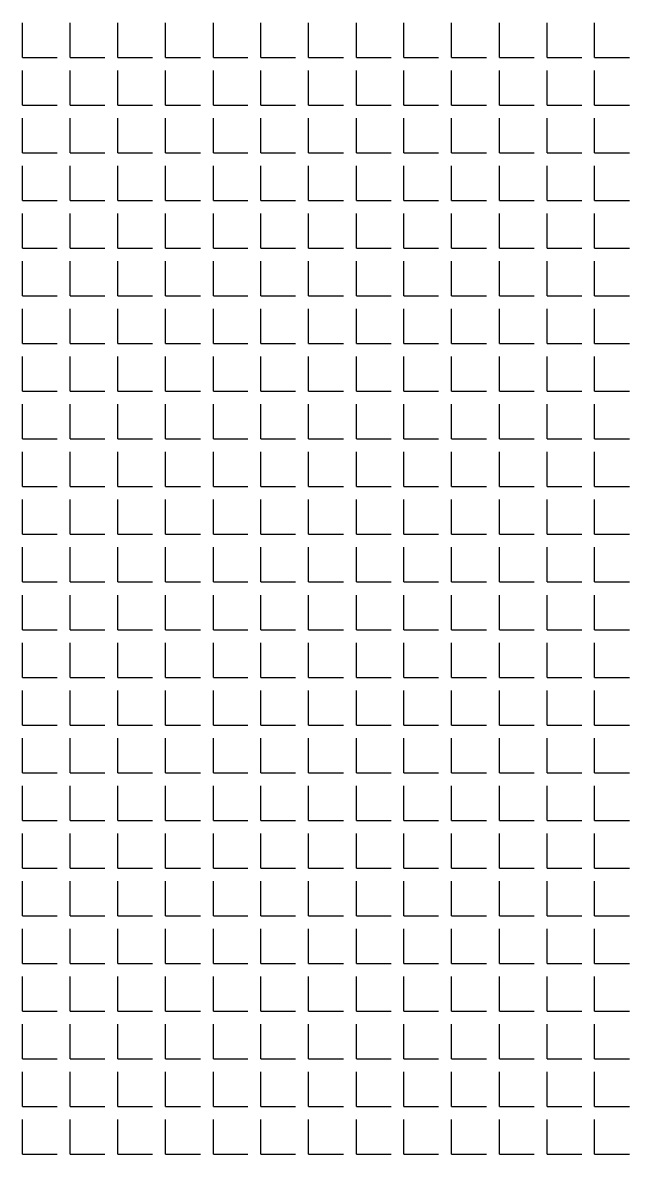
# Model space of a CAD drawing. Header units: millimetres. Extents: x -2063041 to -1932644, y 197605868 to 197643080.
# Drawn here: x -2047850.5 to -2047784.2, y 197627118.2 to 197627241.9 of the extents above; entities that cross this region are included whole.
import ezdxf

# ---------------------------------------------------------------- set-up
doc = ezdxf.new("R2010")
doc.units = ezdxf.units.MM
doc.layers.add('СКУД', color=7, linetype='Continuous')

msp = doc.modelspace()

# ---------------------------------------------------------------- linework, layer by layer
at = {"layer": 'СКУД', "color": 18, "true_color": 0x000000}
for p, q in [((-2047850.51, 197627238.13), (-2047850.51, 197627241.92)), ((-2047845.29, 197627238.13), (-2047845.29, 197627241.92)), ((-2047840.08, 197627238.13), (-2047840.08, 197627241.92)), ((-2047834.87, 197627238.13), (-2047834.87, 197627241.92)), ((-2047829.65, 197627238.13), (-2047829.65, 197627241.92)), ((-2047824.44, 197627238.13), (-2047824.44, 197627241.92)), ((-2047819.23, 197627238.13), (-2047819.23, 197627241.92)), ((-2047814.01, 197627238.13), (-2047814.01, 197627241.92)), ((-2047808.8, 197627238.13), (-2047808.8, 197627241.92)), ((-2047803.59, 197627238.13), (-2047803.59, 197627241.92)), ((-2047798.37, 197627238.13), (-2047798.37, 197627241.92)), ((-2047793.16, 197627238.13), (-2047793.16, 197627241.92)), ((-2047787.95, 197627238.13), (-2047787.95, 197627241.92)), ((-2047850.51, 197627238.13), (-2047846.71, 197627238.13)), ((-2047845.29, 197627238.13), (-2047841.5, 197627238.13)), ((-2047840.08, 197627238.13), (-2047836.29, 197627238.13)), ((-2047834.87, 197627238.13), (-2047831.07, 197627238.13)), ((-2047829.65, 197627238.13), (-2047825.86, 197627238.13)), ((-2047824.44, 197627238.13), (-2047820.65, 197627238.13)), ((-2047819.23, 197627238.13), (-2047815.43, 197627238.13)), ((-2047814.01, 197627238.13), (-2047810.22, 197627238.13)), ((-2047808.8, 197627238.13), (-2047805.01, 197627238.13)), ((-2047803.59, 197627238.13), (-2047799.79, 197627238.13)), ((-2047798.37, 197627238.13), (-2047794.58, 197627238.13)), ((-2047793.16, 197627238.13), (-2047789.37, 197627238.13)), ((-2047787.95, 197627238.13), (-2047784.15, 197627238.13)), ((-2047850.51, 197627232.92), (-2047850.51, 197627236.71)), ((-2047845.29, 197627232.92), (-2047845.29, 197627236.71)), ((-2047840.08, 197627232.92), (-2047840.08, 197627236.71)), ((-2047834.87, 197627232.92), (-2047834.87, 197627236.71)), ((-2047829.65, 197627232.92), (-2047829.65, 197627236.71)), ((-2047824.44, 197627232.92), (-2047824.44, 197627236.71)), ((-2047819.23, 197627232.92), (-2047819.23, 197627236.71)), ((-2047814.01, 197627232.92), (-2047814.01, 197627236.71)), ((-2047808.8, 197627232.92), (-2047808.8, 197627236.71)), ((-2047803.59, 197627232.92), (-2047803.59, 197627236.71)), ((-2047798.37, 197627232.92), (-2047798.37, 197627236.71)), ((-2047793.16, 197627232.92), (-2047793.16, 197627236.71)), ((-2047787.95, 197627232.92), (-2047787.95, 197627236.71)), ((-2047850.51, 197627232.92), (-2047846.71, 197627232.92)), ((-2047845.29, 197627232.92), (-2047841.5, 197627232.92)), ((-2047840.08, 197627232.92), (-2047836.29, 197627232.92)), ((-2047834.87, 197627232.92), (-2047831.07, 197627232.92)), ((-2047829.65, 197627232.92), (-2047825.86, 197627232.92)), ((-2047824.44, 197627232.92), (-2047820.65, 197627232.92)), ((-2047819.23, 197627232.92), (-2047815.43, 197627232.92)), ((-2047814.01, 197627232.92), (-2047810.22, 197627232.92)), ((-2047808.8, 197627232.92), (-2047805.01, 197627232.92)), ((-2047803.59, 197627232.92), (-2047799.79, 197627232.92)), ((-2047798.37, 197627232.92), (-2047794.58, 197627232.92)), ((-2047793.16, 197627232.92), (-2047789.37, 197627232.92)), ((-2047787.95, 197627232.92), (-2047784.15, 197627232.92)), ((-2047850.51, 197627227.71), (-2047850.51, 197627231.5)), ((-2047845.29, 197627227.71), (-2047845.29, 197627231.5)), ((-2047840.08, 197627227.71), (-2047840.08, 197627231.5)), ((-2047834.87, 197627227.71), (-2047834.87, 197627231.5)), ((-2047829.65, 197627227.71), (-2047829.65, 197627231.5)), ((-2047824.44, 197627227.71), (-2047824.44, 197627231.5)), ((-2047819.23, 197627227.71), (-2047819.23, 197627231.5)), ((-2047814.01, 197627227.71), (-2047814.01, 197627231.5)), ((-2047808.8, 197627227.71), (-2047808.8, 197627231.5)), ((-2047803.59, 197627227.71), (-2047803.59, 197627231.5)), ((-2047798.37, 197627227.71), (-2047798.37, 197627231.5)), ((-2047793.16, 197627227.71), (-2047793.16, 197627231.5)), ((-2047787.95, 197627227.71), (-2047787.95, 197627231.5)), ((-2047850.51, 197627227.71), (-2047846.71, 197627227.71)), ((-2047845.29, 197627227.71), (-2047841.5, 197627227.71)), ((-2047840.08, 197627227.71), (-2047836.29, 197627227.71)), ((-2047834.87, 197627227.71), (-2047831.07, 197627227.71)), ((-2047829.65, 197627227.71), (-2047825.86, 197627227.71)), ((-2047824.44, 197627227.71), (-2047820.65, 197627227.71)), ((-2047819.23, 197627227.71), (-2047815.43, 197627227.71)), ((-2047814.01, 197627227.71), (-2047810.22, 197627227.71)), ((-2047808.8, 197627227.71), (-2047805.01, 197627227.71)), ((-2047803.59, 197627227.71), (-2047799.79, 197627227.71)), ((-2047798.37, 197627227.71), (-2047794.58, 197627227.71)), ((-2047793.16, 197627227.71), (-2047789.37, 197627227.71)), ((-2047787.95, 197627227.71), (-2047784.15, 197627227.71)), ((-2047850.51, 197627222.49), (-2047850.51, 197627226.28)), ((-2047845.29, 197627222.49), (-2047845.29, 197627226.28)), ((-2047840.08, 197627222.49), (-2047840.08, 197627226.28)), ((-2047834.87, 197627222.49), (-2047834.87, 197627226.28)), ((-2047829.65, 197627222.49), (-2047829.65, 197627226.28)), ((-2047824.44, 197627222.49), (-2047824.44, 197627226.28)), ((-2047819.23, 197627222.49), (-2047819.23, 197627226.28)), ((-2047814.01, 197627222.49), (-2047814.01, 197627226.28)), ((-2047808.8, 197627222.49), (-2047808.8, 197627226.28)), ((-2047803.59, 197627222.49), (-2047803.59, 197627226.28)), ((-2047798.37, 197627222.49), (-2047798.37, 197627226.28)), ((-2047793.16, 197627222.49), (-2047793.16, 197627226.28)), ((-2047787.95, 197627222.49), (-2047787.95, 197627226.28)), ((-2047850.51, 197627222.49), (-2047846.71, 197627222.49)), ((-2047845.29, 197627222.49), (-2047841.5, 197627222.49)), ((-2047840.08, 197627222.49), (-2047836.29, 197627222.49)), ((-2047834.87, 197627222.49), (-2047831.07, 197627222.49)), ((-2047829.65, 197627222.49), (-2047825.86, 197627222.49)), ((-2047824.44, 197627222.49), (-2047820.65, 197627222.49)), ((-2047819.23, 197627222.49), (-2047815.43, 197627222.49)), ((-2047814.01, 197627222.49), (-2047810.22, 197627222.49)), ((-2047808.8, 197627222.49), (-2047805.01, 197627222.49)), ((-2047803.59, 197627222.49), (-2047799.79, 197627222.49)), ((-2047798.37, 197627222.49), (-2047794.58, 197627222.49)), ((-2047793.16, 197627222.49), (-2047789.37, 197627222.49)), ((-2047787.95, 197627222.49), (-2047784.15, 197627222.49)), ((-2047850.51, 197627217.28), (-2047850.51, 197627221.07)), ((-2047845.29, 197627217.28), (-2047845.29, 197627221.07)), ((-2047840.08, 197627217.28), (-2047840.08, 197627221.07)), ((-2047834.87, 197627217.28), (-2047834.87, 197627221.07)), ((-2047829.65, 197627217.28), (-2047829.65, 197627221.07)), ((-2047824.44, 197627217.28), (-2047824.44, 197627221.07)), ((-2047819.23, 197627217.28), (-2047819.23, 197627221.07)), ((-2047814.01, 197627217.28), (-2047814.01, 197627221.07)), ((-2047808.8, 197627217.28), (-2047808.8, 197627221.07)), ((-2047803.59, 197627217.28), (-2047803.59, 197627221.07)), ((-2047798.37, 197627217.28), (-2047798.37, 197627221.07)), ((-2047793.16, 197627217.28), (-2047793.16, 197627221.07)), ((-2047787.95, 197627217.28), (-2047787.95, 197627221.07)), ((-2047850.51, 197627217.28), (-2047846.71, 197627217.28)), ((-2047845.29, 197627217.28), (-2047841.5, 197627217.28)), ((-2047840.08, 197627217.28), (-2047836.29, 197627217.28)), ((-2047834.87, 197627217.28), (-2047831.07, 197627217.28)), ((-2047829.65, 197627217.28), (-2047825.86, 197627217.28)), ((-2047824.44, 197627217.28), (-2047820.65, 197627217.28)), ((-2047819.23, 197627217.28), (-2047815.43, 197627217.28)), ((-2047814.01, 197627217.28), (-2047810.22, 197627217.28)), ((-2047808.8, 197627217.28), (-2047805.01, 197627217.28)), ((-2047803.59, 197627217.28), (-2047799.79, 197627217.28)), ((-2047798.37, 197627217.28), (-2047794.58, 197627217.28)), ((-2047793.16, 197627217.28), (-2047789.37, 197627217.28)), ((-2047787.95, 197627217.28), (-2047784.15, 197627217.28)), ((-2047850.51, 197627212.07), (-2047850.51, 197627215.86)), ((-2047845.29, 197627212.07), (-2047845.29, 197627215.86)), ((-2047840.08, 197627212.07), (-2047840.08, 197627215.86)), ((-2047834.87, 197627212.07), (-2047834.87, 197627215.86)), ((-2047829.65, 197627212.07), (-2047829.65, 197627215.86)), ((-2047824.44, 197627212.07), (-2047824.44, 197627215.86)), ((-2047819.23, 197627212.07), (-2047819.23, 197627215.86)), ((-2047814.01, 197627212.07), (-2047814.01, 197627215.86)), ((-2047808.8, 197627212.07), (-2047808.8, 197627215.86)), ((-2047803.59, 197627212.07), (-2047803.59, 197627215.86)), ((-2047798.37, 197627212.07), (-2047798.37, 197627215.86)), ((-2047793.16, 197627212.07), (-2047793.16, 197627215.86)), ((-2047787.95, 197627212.07), (-2047787.95, 197627215.86)), ((-2047850.51, 197627212.07), (-2047846.71, 197627212.07)), ((-2047845.29, 197627212.07), (-2047841.5, 197627212.07)), ((-2047840.08, 197627212.07), (-2047836.29, 197627212.07)), ((-2047834.87, 197627212.07), (-2047831.07, 197627212.07)), ((-2047829.65, 197627212.07), (-2047825.86, 197627212.07)), ((-2047824.44, 197627212.07), (-2047820.65, 197627212.07)), ((-2047819.23, 197627212.07), (-2047815.43, 197627212.07)), ((-2047814.01, 197627212.07), (-2047810.22, 197627212.07)), ((-2047808.8, 197627212.07), (-2047805.01, 197627212.07)), ((-2047803.59, 197627212.07), (-2047799.79, 197627212.07)), ((-2047798.37, 197627212.07), (-2047794.58, 197627212.07)), ((-2047793.16, 197627212.07), (-2047789.37, 197627212.07)), ((-2047787.95, 197627212.07), (-2047784.15, 197627212.07)), ((-2047850.51, 197627206.85), (-2047850.51, 197627210.64)), ((-2047845.29, 197627206.85), (-2047845.29, 197627210.64)), ((-2047840.08, 197627206.85), (-2047840.08, 197627210.64)), ((-2047834.87, 197627206.85), (-2047834.87, 197627210.64)), ((-2047829.65, 197627206.85), (-2047829.65, 197627210.64)), ((-2047824.44, 197627206.85), (-2047824.44, 197627210.64)), ((-2047819.23, 197627206.85), (-2047819.23, 197627210.64)), ((-2047814.01, 197627206.85), (-2047814.01, 197627210.64)), ((-2047808.8, 197627206.85), (-2047808.8, 197627210.64)), ((-2047803.59, 197627206.85), (-2047803.59, 197627210.64)), ((-2047798.37, 197627206.85), (-2047798.37, 197627210.64)), ((-2047793.16, 197627206.85), (-2047793.16, 197627210.64)), ((-2047787.95, 197627206.85), (-2047787.95, 197627210.64)), ((-2047850.51, 197627206.85), (-2047846.71, 197627206.85)), ((-2047845.29, 197627206.85), (-2047841.5, 197627206.85)), ((-2047840.08, 197627206.85), (-2047836.29, 197627206.85)), ((-2047834.87, 197627206.85), (-2047831.07, 197627206.85)), ((-2047829.65, 197627206.85), (-2047825.86, 197627206.85)), ((-2047824.44, 197627206.85), (-2047820.65, 197627206.85)), ((-2047819.23, 197627206.85), (-2047815.43, 197627206.85)), ((-2047814.01, 197627206.85), (-2047810.22, 197627206.85)), ((-2047808.8, 197627206.85), (-2047805.01, 197627206.85)), ((-2047803.59, 197627206.85), (-2047799.79, 197627206.85)), ((-2047798.37, 197627206.85), (-2047794.58, 197627206.85)), ((-2047793.16, 197627206.85), (-2047789.37, 197627206.85)), ((-2047787.95, 197627206.85), (-2047784.15, 197627206.85)), ((-2047850.51, 197627201.64), (-2047850.51, 197627205.43)), ((-2047845.29, 197627201.64), (-2047845.29, 197627205.43)), ((-2047840.08, 197627201.64), (-2047840.08, 197627205.43)), ((-2047834.87, 197627201.64), (-2047834.87, 197627205.43)), ((-2047829.65, 197627201.64), (-2047829.65, 197627205.43)), ((-2047824.44, 197627201.64), (-2047824.44, 197627205.43)), ((-2047819.23, 197627201.64), (-2047819.23, 197627205.43)), ((-2047814.01, 197627201.64), (-2047814.01, 197627205.43)), ((-2047808.8, 197627201.64), (-2047808.8, 197627205.43)), ((-2047803.59, 197627201.64), (-2047803.59, 197627205.43)), ((-2047798.37, 197627201.64), (-2047798.37, 197627205.43)), ((-2047793.16, 197627201.64), (-2047793.16, 197627205.43)), ((-2047787.95, 197627201.64), (-2047787.95, 197627205.43)), ((-2047850.51, 197627201.64), (-2047846.71, 197627201.64)), ((-2047845.29, 197627201.64), (-2047841.5, 197627201.64)), ((-2047840.08, 197627201.64), (-2047836.29, 197627201.64)), ((-2047834.87, 197627201.64), (-2047831.07, 197627201.64)), ((-2047829.65, 197627201.64), (-2047825.86, 197627201.64)), ((-2047824.44, 197627201.64), (-2047820.65, 197627201.64)), ((-2047819.23, 197627201.64), (-2047815.43, 197627201.64)), ((-2047814.01, 197627201.64), (-2047810.22, 197627201.64)), ((-2047808.8, 197627201.64), (-2047805.01, 197627201.64)), ((-2047803.59, 197627201.64), (-2047799.79, 197627201.64)), ((-2047798.37, 197627201.64), (-2047794.58, 197627201.64)), ((-2047793.16, 197627201.64), (-2047789.37, 197627201.64)), ((-2047787.95, 197627201.64), (-2047784.15, 197627201.64)), ((-2047850.51, 197627196.43), (-2047850.51, 197627200.22)), ((-2047845.29, 197627196.43), (-2047845.29, 197627200.22)), ((-2047840.08, 197627196.43), (-2047840.08, 197627200.22)), ((-2047834.87, 197627196.43), (-2047834.87, 197627200.22)), ((-2047829.65, 197627196.43), (-2047829.65, 197627200.22)), ((-2047824.44, 197627196.43), (-2047824.44, 197627200.22)), ((-2047819.23, 197627196.43), (-2047819.23, 197627200.22)), ((-2047814.01, 197627196.43), (-2047814.01, 197627200.22)), ((-2047808.8, 197627196.43), (-2047808.8, 197627200.22)), ((-2047803.59, 197627196.43), (-2047803.59, 197627200.22)), ((-2047798.37, 197627196.43), (-2047798.37, 197627200.22)), ((-2047793.16, 197627196.43), (-2047793.16, 197627200.22)), ((-2047787.95, 197627196.43), (-2047787.95, 197627200.22)), ((-2047850.51, 197627196.43), (-2047846.71, 197627196.43)), ((-2047845.29, 197627196.43), (-2047841.5, 197627196.43)), ((-2047840.08, 197627196.43), (-2047836.29, 197627196.43)), ((-2047834.87, 197627196.43), (-2047831.07, 197627196.43)), ((-2047829.65, 197627196.43), (-2047825.86, 197627196.43)), ((-2047824.44, 197627196.43), (-2047820.65, 197627196.43)), ((-2047819.23, 197627196.43), (-2047815.43, 197627196.43)), ((-2047814.01, 197627196.43), (-2047810.22, 197627196.43)), ((-2047808.8, 197627196.43), (-2047805.01, 197627196.43)), ((-2047803.59, 197627196.43), (-2047799.79, 197627196.43)), ((-2047798.37, 197627196.43), (-2047794.58, 197627196.43)), ((-2047793.16, 197627196.43), (-2047789.37, 197627196.43)), ((-2047787.95, 197627196.43), (-2047784.15, 197627196.43)), ((-2047850.51, 197627191.21), (-2047850.51, 197627195)), ((-2047845.29, 197627191.21), (-2047845.29, 197627195)), ((-2047840.08, 197627191.21), (-2047840.08, 197627195)), ((-2047834.87, 197627191.21), (-2047834.87, 197627195)), ((-2047829.65, 197627191.21), (-2047829.65, 197627195)), ((-2047824.44, 197627191.21), (-2047824.44, 197627195)), ((-2047819.23, 197627191.21), (-2047819.23, 197627195)), ((-2047814.01, 197627191.21), (-2047814.01, 197627195)), ((-2047808.8, 197627191.21), (-2047808.8, 197627195)), ((-2047803.59, 197627191.21), (-2047803.59, 197627195)), ((-2047798.37, 197627191.21), (-2047798.37, 197627195)), ((-2047793.16, 197627191.21), (-2047793.16, 197627195)), ((-2047787.95, 197627191.21), (-2047787.95, 197627195)), ((-2047850.51, 197627191.21), (-2047846.71, 197627191.21)), ((-2047845.29, 197627191.21), (-2047841.5, 197627191.21)), ((-2047840.08, 197627191.21), (-2047836.29, 197627191.21)), ((-2047834.87, 197627191.21), (-2047831.07, 197627191.21)), ((-2047829.65, 197627191.21), (-2047825.86, 197627191.21)), ((-2047824.44, 197627191.21), (-2047820.65, 197627191.21)), ((-2047819.23, 197627191.21), (-2047815.43, 197627191.21)), ((-2047814.01, 197627191.21), (-2047810.22, 197627191.21)), ((-2047808.8, 197627191.21), (-2047805.01, 197627191.21)), ((-2047803.59, 197627191.21), (-2047799.79, 197627191.21)), ((-2047798.37, 197627191.21), (-2047794.58, 197627191.21)), ((-2047793.16, 197627191.21), (-2047789.37, 197627191.21)), ((-2047787.95, 197627191.21), (-2047784.15, 197627191.21)), ((-2047850.51, 197627186), (-2047850.51, 197627189.79)), ((-2047845.29, 197627186), (-2047845.29, 197627189.79)), ((-2047840.08, 197627186), (-2047840.08, 197627189.79)), ((-2047834.87, 197627186), (-2047834.87, 197627189.79)), ((-2047829.65, 197627186), (-2047829.65, 197627189.79)), ((-2047824.44, 197627186), (-2047824.44, 197627189.79)), ((-2047819.23, 197627186), (-2047819.23, 197627189.79)), ((-2047814.01, 197627186), (-2047814.01, 197627189.79)), ((-2047808.8, 197627186), (-2047808.8, 197627189.79)), ((-2047803.59, 197627186), (-2047803.59, 197627189.79)), ((-2047798.37, 197627186), (-2047798.37, 197627189.79)), ((-2047793.16, 197627186), (-2047793.16, 197627189.79)), ((-2047787.95, 197627186), (-2047787.95, 197627189.79)), ((-2047850.51, 197627186), (-2047846.71, 197627186)), ((-2047845.29, 197627186), (-2047841.5, 197627186)), ((-2047840.08, 197627186), (-2047836.29, 197627186)), ((-2047834.87, 197627186), (-2047831.07, 197627186)), ((-2047829.65, 197627186), (-2047825.86, 197627186)), ((-2047824.44, 197627186), (-2047820.65, 197627186)), ((-2047819.23, 197627186), (-2047815.43, 197627186)), ((-2047814.01, 197627186), (-2047810.22, 197627186)), ((-2047808.8, 197627186), (-2047805.01, 197627186)), ((-2047803.59, 197627186), (-2047799.79, 197627186)), ((-2047798.37, 197627186), (-2047794.58, 197627186)), ((-2047793.16, 197627186), (-2047789.37, 197627186)), ((-2047787.95, 197627186), (-2047784.15, 197627186)), ((-2047850.51, 197627180.79), (-2047850.51, 197627184.58)), ((-2047845.29, 197627180.79), (-2047845.29, 197627184.58)), ((-2047840.08, 197627180.79), (-2047840.08, 197627184.58)), ((-2047834.87, 197627180.79), (-2047834.87, 197627184.58)), ((-2047829.65, 197627180.79), (-2047829.65, 197627184.58)), ((-2047824.44, 197627180.79), (-2047824.44, 197627184.58)), ((-2047819.23, 197627180.79), (-2047819.23, 197627184.58)), ((-2047814.01, 197627180.79), (-2047814.01, 197627184.58)), ((-2047808.8, 197627180.79), (-2047808.8, 197627184.58)), ((-2047803.59, 197627180.79), (-2047803.59, 197627184.58)), ((-2047798.37, 197627180.79), (-2047798.37, 197627184.58)), ((-2047793.16, 197627180.79), (-2047793.16, 197627184.58)), ((-2047787.95, 197627180.79), (-2047787.95, 197627184.58)), ((-2047850.51, 197627180.79), (-2047846.71, 197627180.79)), ((-2047845.29, 197627180.79), (-2047841.5, 197627180.79)), ((-2047840.08, 197627180.79), (-2047836.29, 197627180.79)), ((-2047834.87, 197627180.79), (-2047831.07, 197627180.79)), ((-2047829.65, 197627180.79), (-2047825.86, 197627180.79)), ((-2047824.44, 197627180.79), (-2047820.65, 197627180.79)), ((-2047819.23, 197627180.79), (-2047815.43, 197627180.79)), ((-2047814.01, 197627180.79), (-2047810.22, 197627180.79)), ((-2047808.8, 197627180.79), (-2047805.01, 197627180.79)), ((-2047803.59, 197627180.79), (-2047799.79, 197627180.79)), ((-2047798.37, 197627180.79), (-2047794.58, 197627180.79)), ((-2047793.16, 197627180.79), (-2047789.37, 197627180.79)), ((-2047787.95, 197627180.79), (-2047784.15, 197627180.79)), ((-2047850.51, 197627175.57), (-2047850.51, 197627179.36)), ((-2047845.29, 197627175.57), (-2047845.29, 197627179.36)), ((-2047840.08, 197627175.57), (-2047840.08, 197627179.36)), ((-2047834.87, 197627175.57), (-2047834.87, 197627179.36)), ((-2047829.65, 197627175.57), (-2047829.65, 197627179.36)), ((-2047824.44, 197627175.57), (-2047824.44, 197627179.36)), ((-2047819.23, 197627175.57), (-2047819.23, 197627179.36)), ((-2047814.01, 197627175.57), (-2047814.01, 197627179.36)), ((-2047808.8, 197627175.57), (-2047808.8, 197627179.36)), ((-2047803.59, 197627175.57), (-2047803.59, 197627179.36)), ((-2047798.37, 197627175.57), (-2047798.37, 197627179.36)), ((-2047793.16, 197627175.57), (-2047793.16, 197627179.36)), ((-2047787.95, 197627175.57), (-2047787.95, 197627179.36)), ((-2047850.51, 197627175.57), (-2047846.71, 197627175.57)), ((-2047845.29, 197627175.57), (-2047841.5, 197627175.57)), ((-2047840.08, 197627175.57), (-2047836.29, 197627175.57)), ((-2047834.87, 197627175.57), (-2047831.07, 197627175.57)), ((-2047829.65, 197627175.57), (-2047825.86, 197627175.57)), ((-2047824.44, 197627175.57), (-2047820.65, 197627175.57)), ((-2047819.23, 197627175.57), (-2047815.43, 197627175.57)), ((-2047814.01, 197627175.57), (-2047810.22, 197627175.57)), ((-2047808.8, 197627175.57), (-2047805.01, 197627175.57)), ((-2047803.59, 197627175.57), (-2047799.79, 197627175.57)), ((-2047798.37, 197627175.57), (-2047794.58, 197627175.57)), ((-2047793.16, 197627175.57), (-2047789.37, 197627175.57)), ((-2047787.95, 197627175.57), (-2047784.15, 197627175.57)), ((-2047850.51, 197627170.36), (-2047850.51, 197627174.15)), ((-2047845.29, 197627170.36), (-2047845.29, 197627174.15)), ((-2047840.08, 197627170.36), (-2047840.08, 197627174.15)), ((-2047834.87, 197627170.36), (-2047834.87, 197627174.15)), ((-2047829.65, 197627170.36), (-2047829.65, 197627174.15)), ((-2047824.44, 197627170.36), (-2047824.44, 197627174.15)), ((-2047819.23, 197627170.36), (-2047819.23, 197627174.15)), ((-2047814.01, 197627170.36), (-2047814.01, 197627174.15)), ((-2047808.8, 197627170.36), (-2047808.8, 197627174.15)), ((-2047803.59, 197627170.36), (-2047803.59, 197627174.15)), ((-2047798.37, 197627170.36), (-2047798.37, 197627174.15)), ((-2047793.16, 197627170.36), (-2047793.16, 197627174.15)), ((-2047787.95, 197627170.36), (-2047787.95, 197627174.15)), ((-2047850.51, 197627170.36), (-2047846.71, 197627170.36)), ((-2047845.29, 197627170.36), (-2047841.5, 197627170.36)), ((-2047840.08, 197627170.36), (-2047836.29, 197627170.36)), ((-2047834.87, 197627170.36), (-2047831.07, 197627170.36)), ((-2047829.65, 197627170.36), (-2047825.86, 197627170.36)), ((-2047824.44, 197627170.36), (-2047820.65, 197627170.36)), ((-2047819.23, 197627170.36), (-2047815.43, 197627170.36)), ((-2047814.01, 197627170.36), (-2047810.22, 197627170.36)), ((-2047808.8, 197627170.36), (-2047805.01, 197627170.36)), ((-2047803.59, 197627170.36), (-2047799.79, 197627170.36)), ((-2047798.37, 197627170.36), (-2047794.58, 197627170.36)), ((-2047793.16, 197627170.36), (-2047789.37, 197627170.36)), ((-2047787.95, 197627170.36), (-2047784.15, 197627170.36)), ((-2047850.51, 197627165.15), (-2047850.51, 197627168.94)), ((-2047845.29, 197627165.15), (-2047845.29, 197627168.94)), ((-2047840.08, 197627165.15), (-2047840.08, 197627168.94)), ((-2047834.87, 197627165.15), (-2047834.87, 197627168.94)), ((-2047829.65, 197627165.15), (-2047829.65, 197627168.94)), ((-2047824.44, 197627165.15), (-2047824.44, 197627168.94)), ((-2047819.23, 197627165.15), (-2047819.23, 197627168.94)), ((-2047814.01, 197627165.15), (-2047814.01, 197627168.94)), ((-2047808.8, 197627165.15), (-2047808.8, 197627168.94)), ((-2047803.59, 197627165.15), (-2047803.59, 197627168.94)), ((-2047798.37, 197627165.15), (-2047798.37, 197627168.94)), ((-2047793.16, 197627165.15), (-2047793.16, 197627168.94)), ((-2047787.95, 197627165.15), (-2047787.95, 197627168.94)), ((-2047850.51, 197627165.15), (-2047846.71, 197627165.15)), ((-2047845.29, 197627165.15), (-2047841.5, 197627165.15)), ((-2047840.08, 197627165.15), (-2047836.29, 197627165.15)), ((-2047834.87, 197627165.15), (-2047831.07, 197627165.15)), ((-2047829.65, 197627165.15), (-2047825.86, 197627165.15)), ((-2047824.44, 197627165.15), (-2047820.65, 197627165.15)), ((-2047819.23, 197627165.15), (-2047815.43, 197627165.15)), ((-2047814.01, 197627165.15), (-2047810.22, 197627165.15)), ((-2047808.8, 197627165.15), (-2047805.01, 197627165.15)), ((-2047803.59, 197627165.15), (-2047799.79, 197627165.15)), ((-2047798.37, 197627165.15), (-2047794.58, 197627165.15)), ((-2047793.16, 197627165.15), (-2047789.37, 197627165.15)), ((-2047787.95, 197627165.15), (-2047784.15, 197627165.15)), ((-2047850.51, 197627159.93), (-2047850.51, 197627163.72)), ((-2047845.29, 197627159.93), (-2047845.29, 197627163.72)), ((-2047840.08, 197627159.93), (-2047840.08, 197627163.72)), ((-2047834.87, 197627159.93), (-2047834.87, 197627163.72)), ((-2047829.65, 197627159.93), (-2047829.65, 197627163.72)), ((-2047824.44, 197627159.93), (-2047824.44, 197627163.72)), ((-2047819.23, 197627159.93), (-2047819.23, 197627163.72)), ((-2047814.01, 197627159.93), (-2047814.01, 197627163.72)), ((-2047808.8, 197627159.93), (-2047808.8, 197627163.72)), ((-2047803.59, 197627159.93), (-2047803.59, 197627163.72)), ((-2047798.37, 197627159.93), (-2047798.37, 197627163.72)), ((-2047793.16, 197627159.93), (-2047793.16, 197627163.72)), ((-2047787.95, 197627159.93), (-2047787.95, 197627163.72)), ((-2047850.51, 197627159.93), (-2047846.71, 197627159.93)), ((-2047845.29, 197627159.93), (-2047841.5, 197627159.93)), ((-2047840.08, 197627159.93), (-2047836.29, 197627159.93)), ((-2047834.87, 197627159.93), (-2047831.07, 197627159.93)), ((-2047829.65, 197627159.93), (-2047825.86, 197627159.93)), ((-2047824.44, 197627159.93), (-2047820.65, 197627159.93)), ((-2047819.23, 197627159.93), (-2047815.43, 197627159.93)), ((-2047814.01, 197627159.93), (-2047810.22, 197627159.93)), ((-2047808.8, 197627159.93), (-2047805.01, 197627159.93)), ((-2047803.59, 197627159.93), (-2047799.79, 197627159.93)), ((-2047798.37, 197627159.93), (-2047794.58, 197627159.93)), ((-2047793.16, 197627159.93), (-2047789.37, 197627159.93)), ((-2047787.95, 197627159.93), (-2047784.15, 197627159.93)), ((-2047850.51, 197627154.72), (-2047850.51, 197627158.51)), ((-2047845.29, 197627154.72), (-2047845.29, 197627158.51)), ((-2047840.08, 197627154.72), (-2047840.08, 197627158.51)), ((-2047834.87, 197627154.72), (-2047834.87, 197627158.51)), ((-2047829.65, 197627154.72), (-2047829.65, 197627158.51)), ((-2047824.44, 197627154.72), (-2047824.44, 197627158.51)), ((-2047819.23, 197627154.72), (-2047819.23, 197627158.51)), ((-2047814.01, 197627154.72), (-2047814.01, 197627158.51)), ((-2047808.8, 197627154.72), (-2047808.8, 197627158.51)), ((-2047803.59, 197627154.72), (-2047803.59, 197627158.51)), ((-2047798.37, 197627154.72), (-2047798.37, 197627158.51)), ((-2047793.16, 197627154.72), (-2047793.16, 197627158.51)), ((-2047787.95, 197627154.72), (-2047787.95, 197627158.51)), ((-2047850.51, 197627154.72), (-2047846.71, 197627154.72)), ((-2047845.29, 197627154.72), (-2047841.5, 197627154.72)), ((-2047840.08, 197627154.72), (-2047836.29, 197627154.72)), ((-2047834.87, 197627154.72), (-2047831.07, 197627154.72)), ((-2047829.65, 197627154.72), (-2047825.86, 197627154.72)), ((-2047824.44, 197627154.72), (-2047820.65, 197627154.72)), ((-2047819.23, 197627154.72), (-2047815.43, 197627154.72)), ((-2047814.01, 197627154.72), (-2047810.22, 197627154.72)), ((-2047808.8, 197627154.72), (-2047805.01, 197627154.72)), ((-2047803.59, 197627154.72), (-2047799.79, 197627154.72)), ((-2047798.37, 197627154.72), (-2047794.58, 197627154.72)), ((-2047793.16, 197627154.72), (-2047789.37, 197627154.72)), ((-2047787.95, 197627154.72), (-2047784.15, 197627154.72)), ((-2047850.51, 197627149.51), (-2047850.51, 197627153.3)), ((-2047845.29, 197627149.51), (-2047845.29, 197627153.3)), ((-2047840.08, 197627149.51), (-2047840.08, 197627153.3)), ((-2047834.87, 197627149.51), (-2047834.87, 197627153.3)), ((-2047829.65, 197627149.51), (-2047829.65, 197627153.3)), ((-2047824.44, 197627149.51), (-2047824.44, 197627153.3)), ((-2047819.23, 197627149.51), (-2047819.23, 197627153.3)), ((-2047814.01, 197627149.51), (-2047814.01, 197627153.3)), ((-2047808.8, 197627149.51), (-2047808.8, 197627153.3)), ((-2047803.59, 197627149.51), (-2047803.59, 197627153.3)), ((-2047798.37, 197627149.51), (-2047798.37, 197627153.3)), ((-2047793.16, 197627149.51), (-2047793.16, 197627153.3)), ((-2047787.95, 197627149.51), (-2047787.95, 197627153.3)), ((-2047850.51, 197627149.51), (-2047846.71, 197627149.51)), ((-2047845.29, 197627149.51), (-2047841.5, 197627149.51)), ((-2047840.08, 197627149.51), (-2047836.29, 197627149.51)), ((-2047834.87, 197627149.51), (-2047831.07, 197627149.51)), ((-2047829.65, 197627149.51), (-2047825.86, 197627149.51)), ((-2047824.44, 197627149.51), (-2047820.65, 197627149.51)), ((-2047819.23, 197627149.51), (-2047815.43, 197627149.51)), ((-2047814.01, 197627149.51), (-2047810.22, 197627149.51)), ((-2047808.8, 197627149.51), (-2047805.01, 197627149.51)), ((-2047803.59, 197627149.51), (-2047799.79, 197627149.51)), ((-2047798.37, 197627149.51), (-2047794.58, 197627149.51)), ((-2047793.16, 197627149.51), (-2047789.37, 197627149.51)), ((-2047787.95, 197627149.51), (-2047784.15, 197627149.51)), ((-2047850.51, 197627144.29), (-2047850.51, 197627148.08)), ((-2047845.29, 197627144.29), (-2047845.29, 197627148.08)), ((-2047840.08, 197627144.29), (-2047840.08, 197627148.08)), ((-2047834.87, 197627144.29), (-2047834.87, 197627148.08)), ((-2047829.65, 197627144.29), (-2047829.65, 197627148.08)), ((-2047824.44, 197627144.29), (-2047824.44, 197627148.08)), ((-2047819.23, 197627144.29), (-2047819.23, 197627148.08)), ((-2047814.01, 197627144.29), (-2047814.01, 197627148.08)), ((-2047808.8, 197627144.29), (-2047808.8, 197627148.08)), ((-2047803.59, 197627144.29), (-2047803.59, 197627148.08)), ((-2047798.37, 197627144.29), (-2047798.37, 197627148.08)), ((-2047793.16, 197627144.29), (-2047793.16, 197627148.08)), ((-2047787.95, 197627144.29), (-2047787.95, 197627148.08)), ((-2047850.51, 197627144.29), (-2047846.71, 197627144.29)), ((-2047845.29, 197627144.29), (-2047841.5, 197627144.29)), ((-2047840.08, 197627144.29), (-2047836.29, 197627144.29)), ((-2047834.87, 197627144.29), (-2047831.07, 197627144.29)), ((-2047829.65, 197627144.29), (-2047825.86, 197627144.29)), ((-2047824.44, 197627144.29), (-2047820.65, 197627144.29)), ((-2047819.23, 197627144.29), (-2047815.43, 197627144.29)), ((-2047814.01, 197627144.29), (-2047810.22, 197627144.29)), ((-2047808.8, 197627144.29), (-2047805.01, 197627144.29)), ((-2047803.59, 197627144.29), (-2047799.79, 197627144.29)), ((-2047798.37, 197627144.29), (-2047794.58, 197627144.29)), ((-2047793.16, 197627144.29), (-2047789.37, 197627144.29)), ((-2047787.95, 197627144.29), (-2047784.15, 197627144.29)), ((-2047850.51, 197627139.08), (-2047850.51, 197627142.87)), ((-2047845.29, 197627139.08), (-2047845.29, 197627142.87)), ((-2047840.08, 197627139.08), (-2047840.08, 197627142.87)), ((-2047834.87, 197627139.08), (-2047834.87, 197627142.87)), ((-2047829.65, 197627139.08), (-2047829.65, 197627142.87)), ((-2047824.44, 197627139.08), (-2047824.44, 197627142.87)), ((-2047819.23, 197627139.08), (-2047819.23, 197627142.87)), ((-2047814.01, 197627139.08), (-2047814.01, 197627142.87)), ((-2047808.8, 197627139.08), (-2047808.8, 197627142.87)), ((-2047803.59, 197627139.08), (-2047803.59, 197627142.87)), ((-2047798.37, 197627139.08), (-2047798.37, 197627142.87)), ((-2047793.16, 197627139.08), (-2047793.16, 197627142.87)), ((-2047787.95, 197627139.08), (-2047787.95, 197627142.87)), ((-2047850.51, 197627139.08), (-2047846.71, 197627139.08)), ((-2047845.29, 197627139.08), (-2047841.5, 197627139.08)), ((-2047840.08, 197627139.08), (-2047836.29, 197627139.08)), ((-2047834.87, 197627139.08), (-2047831.07, 197627139.08)), ((-2047829.65, 197627139.08), (-2047825.86, 197627139.08)), ((-2047824.44, 197627139.08), (-2047820.65, 197627139.08)), ((-2047819.23, 197627139.08), (-2047815.43, 197627139.08)), ((-2047814.01, 197627139.08), (-2047810.22, 197627139.08)), ((-2047808.8, 197627139.08), (-2047805.01, 197627139.08)), ((-2047803.59, 197627139.08), (-2047799.79, 197627139.08)), ((-2047798.37, 197627139.08), (-2047794.58, 197627139.08)), ((-2047793.16, 197627139.08), (-2047789.37, 197627139.08)), ((-2047787.95, 197627139.08), (-2047784.15, 197627139.08)), ((-2047850.51, 197627133.87), (-2047850.51, 197627137.66)), ((-2047845.29, 197627133.87), (-2047845.29, 197627137.66)), ((-2047840.08, 197627133.87), (-2047840.08, 197627137.66)), ((-2047834.87, 197627133.87), (-2047834.87, 197627137.66)), ((-2047829.65, 197627133.87), (-2047829.65, 197627137.66)), ((-2047824.44, 197627133.87), (-2047824.44, 197627137.66)), ((-2047819.23, 197627133.87), (-2047819.23, 197627137.66)), ((-2047814.01, 197627133.87), (-2047814.01, 197627137.66)), ((-2047808.8, 197627133.87), (-2047808.8, 197627137.66)), ((-2047803.59, 197627133.87), (-2047803.59, 197627137.66)), ((-2047798.37, 197627133.87), (-2047798.37, 197627137.66)), ((-2047793.16, 197627133.87), (-2047793.16, 197627137.66)), ((-2047787.95, 197627133.87), (-2047787.95, 197627137.66)), ((-2047850.51, 197627133.87), (-2047846.71, 197627133.87)), ((-2047845.29, 197627133.87), (-2047841.5, 197627133.87)), ((-2047840.08, 197627133.87), (-2047836.29, 197627133.87)), ((-2047834.87, 197627133.87), (-2047831.07, 197627133.87)), ((-2047829.65, 197627133.87), (-2047825.86, 197627133.87)), ((-2047824.44, 197627133.87), (-2047820.65, 197627133.87)), ((-2047819.23, 197627133.87), (-2047815.43, 197627133.87)), ((-2047814.01, 197627133.87), (-2047810.22, 197627133.87)), ((-2047808.8, 197627133.87), (-2047805.01, 197627133.87)), ((-2047803.59, 197627133.87), (-2047799.79, 197627133.87)), ((-2047798.37, 197627133.87), (-2047794.58, 197627133.87)), ((-2047793.16, 197627133.87), (-2047789.37, 197627133.87)), ((-2047787.95, 197627133.87), (-2047784.15, 197627133.87)), ((-2047850.51, 197627128.65), (-2047850.51, 197627132.44)), ((-2047845.29, 197627128.65), (-2047845.29, 197627132.44)), ((-2047840.08, 197627128.65), (-2047840.08, 197627132.44)), ((-2047834.87, 197627128.65), (-2047834.87, 197627132.44)), ((-2047829.65, 197627128.65), (-2047829.65, 197627132.44)), ((-2047824.44, 197627128.65), (-2047824.44, 197627132.44)), ((-2047819.23, 197627128.65), (-2047819.23, 197627132.44)), ((-2047814.01, 197627128.65), (-2047814.01, 197627132.44)), ((-2047808.8, 197627128.65), (-2047808.8, 197627132.44)), ((-2047803.59, 197627128.65), (-2047803.59, 197627132.44)), ((-2047798.37, 197627128.65), (-2047798.37, 197627132.44)), ((-2047793.16, 197627128.65), (-2047793.16, 197627132.44)), ((-2047787.95, 197627128.65), (-2047787.95, 197627132.44)), ((-2047850.51, 197627128.65), (-2047846.71, 197627128.65)), ((-2047845.29, 197627128.65), (-2047841.5, 197627128.65)), ((-2047840.08, 197627128.65), (-2047836.29, 197627128.65)), ((-2047834.87, 197627128.65), (-2047831.07, 197627128.65)), ((-2047829.65, 197627128.65), (-2047825.86, 197627128.65)), ((-2047824.44, 197627128.65), (-2047820.65, 197627128.65)), ((-2047819.23, 197627128.65), (-2047815.43, 197627128.65)), ((-2047814.01, 197627128.65), (-2047810.22, 197627128.65)), ((-2047808.8, 197627128.65), (-2047805.01, 197627128.65)), ((-2047803.59, 197627128.65), (-2047799.79, 197627128.65)), ((-2047798.37, 197627128.65), (-2047794.58, 197627128.65)), ((-2047793.16, 197627128.65), (-2047789.37, 197627128.65)), ((-2047787.95, 197627128.65), (-2047784.15, 197627128.65)), ((-2047850.51, 197627123.44), (-2047850.51, 197627127.23)), ((-2047845.29, 197627123.44), (-2047845.29, 197627127.23)), ((-2047840.08, 197627123.44), (-2047840.08, 197627127.23)), ((-2047834.87, 197627123.44), (-2047834.87, 197627127.23)), ((-2047829.65, 197627123.44), (-2047829.65, 197627127.23)), ((-2047824.44, 197627123.44), (-2047824.44, 197627127.23)), ((-2047819.23, 197627123.44), (-2047819.23, 197627127.23)), ((-2047814.01, 197627123.44), (-2047814.01, 197627127.23)), ((-2047808.8, 197627123.44), (-2047808.8, 197627127.23)), ((-2047803.59, 197627123.44), (-2047803.59, 197627127.23)), ((-2047798.37, 197627123.44), (-2047798.37, 197627127.23)), ((-2047793.16, 197627123.44), (-2047793.16, 197627127.23)), ((-2047787.95, 197627123.44), (-2047787.95, 197627127.23)), ((-2047850.51, 197627123.44), (-2047846.71, 197627123.44)), ((-2047845.29, 197627123.44), (-2047841.5, 197627123.44)), ((-2047840.08, 197627123.44), (-2047836.29, 197627123.44)), ((-2047834.87, 197627123.44), (-2047831.07, 197627123.44)), ((-2047829.65, 197627123.44), (-2047825.86, 197627123.44)), ((-2047824.44, 197627123.44), (-2047820.65, 197627123.44)), ((-2047819.23, 197627123.44), (-2047815.43, 197627123.44)), ((-2047814.01, 197627123.44), (-2047810.22, 197627123.44)), ((-2047808.8, 197627123.44), (-2047805.01, 197627123.44)), ((-2047803.59, 197627123.44), (-2047799.79, 197627123.44)), ((-2047798.37, 197627123.44), (-2047794.58, 197627123.44)), ((-2047793.16, 197627123.44), (-2047789.37, 197627123.44)), ((-2047787.95, 197627123.44), (-2047784.15, 197627123.44)), ((-2047850.51, 197627118.23), (-2047850.51, 197627122.02)), ((-2047845.29, 197627118.23), (-2047845.29, 197627122.02)), ((-2047840.08, 197627118.23), (-2047840.08, 197627122.02)), ((-2047834.87, 197627118.23), (-2047834.87, 197627122.02)), ((-2047829.65, 197627118.23), (-2047829.65, 197627122.02)), ((-2047824.44, 197627118.23), (-2047824.44, 197627122.02)), ((-2047819.23, 197627118.23), (-2047819.23, 197627122.02)), ((-2047814.01, 197627118.23), (-2047814.01, 197627122.02)), ((-2047808.8, 197627118.23), (-2047808.8, 197627122.02)), ((-2047803.59, 197627118.23), (-2047803.59, 197627122.02)), ((-2047798.37, 197627118.23), (-2047798.37, 197627122.02)), ((-2047793.16, 197627118.23), (-2047793.16, 197627122.02)), ((-2047787.95, 197627118.23), (-2047787.95, 197627122.02)), ((-2047850.51, 197627118.23), (-2047846.71, 197627118.23)), ((-2047845.29, 197627118.23), (-2047841.5, 197627118.23)), ((-2047840.08, 197627118.23), (-2047836.29, 197627118.23)), ((-2047834.87, 197627118.23), (-2047831.07, 197627118.23)), ((-2047829.65, 197627118.23), (-2047825.86, 197627118.23)), ((-2047824.44, 197627118.23), (-2047820.65, 197627118.23)), ((-2047819.23, 197627118.23), (-2047815.43, 197627118.23)), ((-2047814.01, 197627118.23), (-2047810.22, 197627118.23)), ((-2047808.8, 197627118.23), (-2047805.01, 197627118.23)), ((-2047803.59, 197627118.23), (-2047799.79, 197627118.23)), ((-2047798.37, 197627118.23), (-2047794.58, 197627118.23)), ((-2047793.16, 197627118.23), (-2047789.37, 197627118.23)), ((-2047787.95, 197627118.23), (-2047784.15, 197627118.23))]:
    msp.add_line(p, q, dxfattribs=at)

doc.saveas('drawing.dxf')
